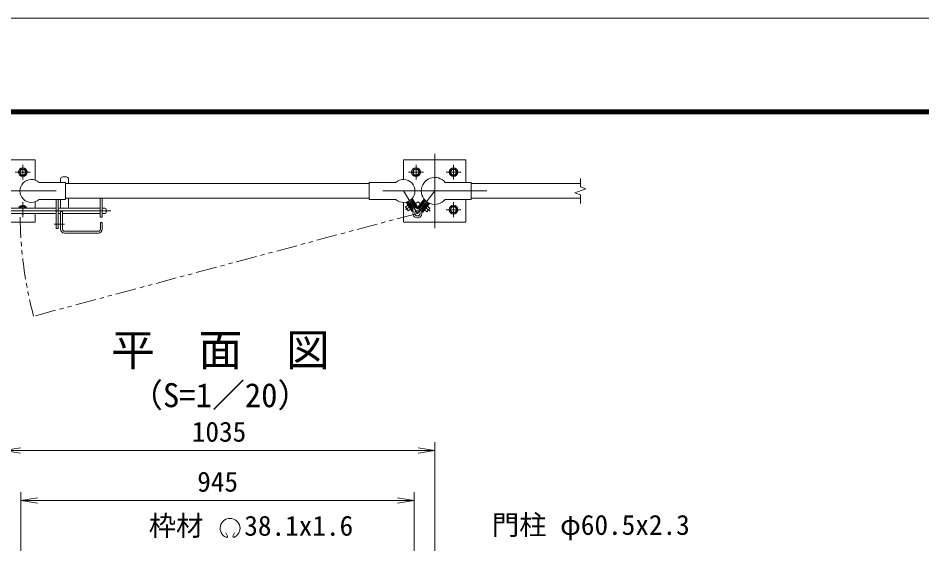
# Model space of a CAD drawing. Units: millimetres, scale not verified. Extents: x -4200 to 4200, y -2970 to 2970.
# Drawn here: x -2585 to -413, y 1707 to 2970 of the extents above; entities that cross this region are included whole.
import ezdxf
from ezdxf.enums import TextEntityAlignment as Align

# ---------------------------------------------------------------- set-up
doc = ezdxf.new("R2010")
doc.units = ezdxf.units.MM
doc.header["$LTSCALE"] = 20
doc.linetypes.add('USER1', pattern=[50.8, 31.75, -6.35, 6.35, -6.35])
doc.linetypes.add('USER2', pattern=[5, 2.5, -0.5, 0.5, -0.5, 0.5, -0.5])
doc.layers.add('0-0_D-TTL-TXT', color=7, linetype='Continuous')
for name, color, linetype, lineweight in [('0-1_D-BMK', 2, 'USER1', 13), ('0-2_D-STR1', 1, 'Continuous', 18), ('0-3_D-STR3', 3, 'Continuous', 13), ('0-4_D-STR-DIM', 7, 'Continuous', 9), ('0-5_0', 3, 'Continuous', 18), ('0-6_D-STR-TXT', 7, 'Continuous', 9), ('0-8_D-TTL', 7, 'Continuous', 9)]:
    doc.layers.add(name, color=color, linetype=linetype, lineweight=lineweight)
doc.styles.add('ＭＳ ゴシック', font='')
doc.styles.get('ＭＳ ゴシック').set_extended_font_data('MS Gothic')

# ---------------------------------------------------------------- blocks, each defined once
blk = doc.blocks.new('_Open')
at = {"layer": '0-5_0', "color": 7, "lineweight": 9}
blk.add_line((-20, 3.33), (0, 0), dxfattribs=at)
blk.add_lwpolyline([(-20, -3.33), (0, 0), (-20, 0)], dxfattribs=at)
blk = doc.blocks.new('M10-平')
at = {"layer": '0-5_0'}
blk.add_lwpolyline([(152.6, -88.1), (152.6, 88.1), (0, 176.2), (-152.6, 88.1), (-152.6, -88.1), (0, -176.2)], close=True, dxfattribs=at)
for radius in [210, 138.5]:
    blk.add_circle((0, 0), radius, dxfattribs=at)

msp = doc.modelspace()

# ---------------------------------------------------------------- linework, layer by layer
at = {"layer": '0-1_D-BMK'}
for p, q in [((-1584.05, 2465.38), (-1584.05, 2644.33)), ((-2574.05, 2581.94), (-2574.05, 2617.77)), ((-1629.05, 2581.94), (-1629.05, 2617.77)), ((-1539.05, 2581.94), (-1539.05, 2617.77)), ((-2591.96, 2599.85), (-2556.13, 2599.85)), ((-1611.13, 2599.85), (-1646.96, 2599.85)), ((-1521.13, 2599.85), (-1556.96, 2599.85)), ((-2744.05, 2554.85), (-2494.05, 2554.85)), ((-1709.05, 2554.85), (-1459.05, 2554.85)), ((-1659.2, 2554.85), (-1625.78, 2501.04)), ((-1584.05, 2554.85), (-1625.78, 2501.04)), ((-2574.05, 2491.94), (-2574.05, 2527.77)), ((-1624.2, 2528.85), (-1654.64, 2509.95)), ((-1624.56, 2528.95), (-1595.11, 2506.11)), ((-1539.05, 2491.94), (-1539.05, 2527.77)), ((-2680.36, 2507.15), (-2362.7, 2507.15)), ((-1521.13, 2509.85), (-1556.96, 2509.85)), ((-2498.82, 2474.65), (-2473.68, 2474.65))]:
    msp.add_line(p, q, dxfattribs=at)
at = {"layer": '0-1_D-BMK', "linetype": 'USER2'}
msp.add_line((-1625.78, 2501.04), (-2547.79, 2253.98), dxfattribs=at)
msp.add_arc((-1625.78, 2501.04), 954.54, 180.5332, 195, dxfattribs=at)
at = {"layer": '0-2_D-STR1'}
for p, q in [((-2470.9, 2572.35), (-1741.7, 2572.35)), ((-1496.55, 2572.35), (-1234.05, 2572.35)), ((-2470.9, 2537.35), (-1741.7, 2537.35)), ((-1496.55, 2537.35), (-1234.05, 2537.35))]:
    msp.add_line(p, q, dxfattribs=at)
at = {"layer": '0-3_D-STR3'}
for p, q in [((-2477.9, 2588.65), (-2468.9, 2588.65)), ((-2534.9, 2575.2), (-2470.9, 2575.2)), ((-2482.9, 2583.65), (-2482.9, 2575.2)), ((-2463.9, 2583.65), (-2463.9, 2572.35)), ((-1677.69, 2575.2), (-1741.7, 2575.2)), ((-1558.9, 2575.2), (-1496.55, 2575.2)), ((-2544.05, 2528.99), (-2544.05, 2513.65)), ((-2488.9, 2534.5), (-2488.9, 2464.65)), ((-2482.9, 2534.5), (-2482.9, 2513.65)), ((-2463.9, 2537.35), (-2463.9, 2513.65)), ((-2387.9, 2537.35), (-2387.9, 2492.15)), ((-2383.4, 2537.35), (-2383.4, 2492.15)), ((-1654.11, 2516.71), (-1647.73, 2520.66)), ((-1638.24, 2505.37), (-1652.42, 2528.2)), ((-1636.31, 2506.62), (-1650.13, 2528.89)), ((-1647.8, 2528.91), (-1648.12, 2527.54)), ((-1648.12, 2527.54), (-1636.48, 2508.79)), ((-1647.8, 2528.91), (-1641, 2533.14)), ((-1646.8, 2525.41), (-1645.1, 2526.47)), ((-1645.78, 2521.88), (-1644.93, 2522.4)), ((-1645.1, 2526.47), (-1635.6, 2511.18)), ((-1639.13, 2513.06), (-1644.93, 2522.4)), ((-1641, 2533.14), (-1639.62, 2532.81)), ((-1640, 2529.63), (-1638.3, 2530.69)), ((-1640, 2529.63), (-1630.51, 2514.34)), ((-1626.11, 2512.95), (-1639.94, 2535.22)), ((-1639.62, 2532.81), (-1627.98, 2514.07)), ((-1624.16, 2514.17), (-1638.31, 2536.96)), ((-1625.02, 2515.56), (-1609.76, 2535.23)), ((-1624.21, 2512.85), (-1608.27, 2533.41)), ((-1608.66, 2528.01), (-1619.69, 2513.78)), ((-1603.92, 2524.33), (-1614.95, 2510.1)), ((-1614.72, 2505.5), (-1598.78, 2526.06)), ((-1600.81, 2525.08), (-1614.33, 2507.64)), ((-1612.9, 2504.09), (-1596.65, 2525.06)), ((-1611.34, 2511.5), (-1604.6, 2520.19)), ((-1610.24, 2529.23), (-1608.66, 2528.01)), ((-1607.31, 2531.38), (-1600.98, 2526.48)), ((-1604.6, 2520.19), (-1603.81, 2519.58)), ((-1603.92, 2524.33), (-1602.34, 2523.1)), ((-1600.98, 2526.48), (-1600.81, 2525.08)), ((-2616.75, 2513.65), (-2493.4, 2513.65)), ((-2616.75, 2500.65), (-2493.4, 2500.65)), ((-2567.42, 2513.64), (-2569.64, 2517.48)), ((-2488.9, 2513.65), (-2387.9, 2513.65)), ((-2488.9, 2500.65), (-2482.9, 2500.65)), ((-2482.9, 2505.65), (-2482.9, 2462.65)), ((-2482.9, 2505.65), (-2478.4, 2505.65)), ((-2478.4, 2505.65), (-2478.4, 2462.65)), ((-2478.4, 2500.65), (-2387.9, 2500.65)), ((-2383.4, 2513.65), (-2376.4, 2513.65)), ((-2383.4, 2500.65), (-2376.4, 2500.65)), ((-2373.4, 2510.65), (-2373.4, 2503.65)), ((-1648.3, 2507.36), (-1654.11, 2516.71)), ((-1648.3, 2507.36), (-1641.93, 2511.32)), ((-1639.98, 2512.53), (-1639.13, 2513.06)), ((-1636.31, 2506.62), (-1638.26, 2505.41)), ((-1637.3, 2510.12), (-1635.6, 2511.18)), ((-1630.51, 2514.34), (-1628.81, 2515.4)), ((-1626.11, 2512.95), (-1624.16, 2514.17)), ((-1624.21, 2512.85), (-1625.12, 2513.57)), ((-1621.27, 2515.01), (-1619.69, 2513.78)), ((-1614.95, 2510.1), (-1613.37, 2508.88)), ((-1614.72, 2505.5), (-1612.9, 2504.09)), ((-1611.34, 2511.5), (-1610.55, 2510.88)), ((-1608.73, 2509.47), (-1602.8, 2504.88)), ((-1602.8, 2504.88), (-1596.06, 2513.57)), ((-1601.99, 2518.17), (-1596.06, 2513.57)), ((-2387.9, 2492.15), (-2383.4, 2492.15)), ((-2387.4, 2478.65), (-2387.4, 2462.65)), ((-2387.4, 2478.65), (-2382.9, 2478.65)), ((-2382.9, 2478.65), (-2382.9, 2462.65)), ((-2473.9, 2458.15), (-2391.9, 2458.15)), ((-2473.9, 2453.65), (-2391.9, 2453.65))]:
    msp.add_line(p, q, dxfattribs=at)
for points in [[(-2694.05, 2575.2), (-2694.05, 2629.85), (-2544.05, 2629.85), (-2544.05, 2580.72)], [(-1509.05, 2575.2), (-1509.05, 2629.85), (-1659.05, 2629.85), (-1659.05, 2582.35)], [(-2534.9, 2534.5), (-2470.9, 2534.5), (-2470.9, 2575.2)], [(-1677.69, 2534.5), (-1741.7, 2534.5), (-1741.7, 2575.2)], [(-1558.9, 2534.5), (-1496.55, 2534.5), (-1496.55, 2575.2)], [(-2544.05, 2500.65), (-2544.05, 2479.85), (-2694.05, 2479.85), (-2694.05, 2534.5)], [(-2493.4, 2534.5), (-2493.4, 2464.65), (-2488.9, 2464.65)], [(-1659.05, 2527.36), (-1659.05, 2479.85), (-1509.05, 2479.85), (-1509.05, 2534.5)], [(-1607.31, 2531.38), (-1608.71, 2531.21), (-1622.23, 2513.77)], [(-2569.64, 2517.48), (-2578.45, 2517.48), (-2580.66, 2513.65)]]:
    msp.add_lwpolyline(points, dxfattribs=at)
msp.add_circle((-1625.78, 2501.04), 6.3, dxfattribs=at)
for centre, radius, start, end in [((-2477.9, 2583.65), 5, 90, 180), ((-2468.9, 2583.65), 5, 0, 90), ((-1584.05, 2554.85), 32.35, 38.9806, 321.0194), ((-2553.4, 2554.85), 27.5, 47.73142, 312.26858), ((-1659.2, 2554.85), 27.5, 227.73142, 132.26858), ((-2574.05, 2509.85), 10.5, 21.21557, 158.78443), ((-2574.05, 2509.85), 6.93, 33.27718, 146.72282), ((-2574.05, 2509.85), 10.5, 241.17846, 298.82154), ((-2376.4, 2510.65), 3, 0, 90), ((-2376.4, 2503.65), 3, 270, 0), ((-1625.78, 2501.04), 10.8, 161.10578, 82.57528), ((-1640.72, 2506.15), 5, 341.10578, 31.84053), ((-1623.73, 2516.7), 5, 211.84053, 262.57528), ((-1626.18, 2516.83), 5, 281.21846, 322.21032), ((-1610.38, 2504.58), 5, 142.21032, 192.94508), ((-2473.9, 2462.65), 9, 180, 270), ((-2473.9, 2462.65), 4.5, 180, 270), ((-2391.9, 2462.65), 4.5, 270, 0), ((-2391.9, 2462.65), 9, 270, 0)]:
    msp.add_arc(centre, radius, start, end, dxfattribs=at)
at = {"layer": '0-4_D-STR-DIM'}
for p, q in [((-1234.05, 2564.47), (-1234.05, 2584.85)), ((-1220.83, 2559.66), (-1234.05, 2564.47)), ((-1247.26, 2550.04), (-1220.83, 2559.66)), ((-1234.05, 2545.23), (-1247.26, 2550.04)), ((-1234.05, 2524.85), (-1234.05, 2545.23)), ((-1584.05, 1616.61), (-1584.05, 1951.37)), ((-2579.05, 1931.37), (-1624.05, 1931.37)), ((-2578.8, 1518.37), (-2578.8, 1831.37)), ((-1633.8, 1518.37), (-1633.8, 1831.37)), ((-2538.8, 1811.37), (-1673.8, 1811.37))]:
    msp.add_line(p, q, dxfattribs=at)
at = {"layer": '0-6_D-STR-TXT'}
for p, q in [((-2082.01, 1725.75), (-2085.84, 1733.96)), ((-2069.42, 1725.74), (-2064.9, 1733.58))]:
    msp.add_line(p, q, dxfattribs=at)
for centre, radius, start, end in [((-2075.72, 1744.63), 23.75, 292.92895, 245.65759), ((-2084.47, 1725.29), 2.5, 245.55066, 10.6575), ((-2066.97, 1725.28), 2.5, 169.34241, 276.63708)]:
    msp.add_arc(centre, radius, start, end, dxfattribs=at)
at = {"layer": '0-8_D-TTL', "color": 2, "lineweight": 18}
msp.add_lwpolyline([(-4200, 2970), (4200, 2970), (4200, -2970), (-4200, -2970)], close=True, dxfattribs=at)
at = {"layer": '0-8_D-TTL'}
for points in [[(-3930, 2750), (3930, 2750), (3930, -2750), (-3930, -2750)], [(-3927.5, 2747.5), (3927.5, 2747.5), (3927.5, -2747.5), (-3927.5, -2747.5)], [(-3925, 2745), (3925, 2745), (3925, -2745), (-3925, -2745)], [(-3922.5, 2742.5), (3922.5, 2742.5), (3922.5, -2742.5), (-3922.5, -2742.5)], [(-3920, 2740), (3920, 2740), (3920, -2740), (-3920, -2740)]]:
    msp.add_lwpolyline(points, close=True, dxfattribs=at)

# ---------------------------------------------------------------- block references
at = {"layer": '0-3_D-STR3', "yscale": 0.05}
for p, xscale, rotation in [((-2574.05, 2599.85), -0.05, 330), ((-1629.05, 2599.85), 0.05, 30), ((-1539.05, 2599.85), 0.05, 30), ((-1539.05, 2509.85), 0.05, 30)]:
    msp.add_blockref('M10-平', p, dxfattribs=dict(at, xscale=xscale, rotation=rotation))
at = {"layer": '0-4_D-STR-DIM', "xscale": 2, "yscale": 2, "rotation": 180}
for p in [(-2619.05, 1931.37), (-2578.8, 1811.37)]:
    msp.add_blockref('_Open', p, dxfattribs=at)
at = {"layer": '0-4_D-STR-DIM', "xscale": 2, "yscale": 2}
for p in [(-1584.05, 1931.37), (-1633.8, 1811.37)]:
    msp.add_blockref('_Open', p, dxfattribs=at)

# ---------------------------------------------------------------- texts
at = {"layer": '0-0_D-TTL-TXT', "style": 'ＭＳ ゴシック'}
for s, height, p in [('平\u3000面\u3000図', 76.98, (-2361.44, 2111.33)), ('（S=1／20）', 57.77, (-2315.96, 2018.13))]:
    msp.add_text(s, height=height, dxfattribs=at).set_placement(p, align=Align.BOTTOM_LEFT)
at = {"layer": '0-4_D-STR-DIM', "style": 'ＭＳ ゴシック'}
for s, p in [('1035', (-2167.8, 1938.12)), ('945', (-2154.77, 1818.12))]:
    msp.add_text(s, height=48.09, dxfattribs=at).set_placement(p, align=Align.BOTTOM_LEFT)
at = {"layer": '0-6_D-STR-TXT', "style": 'ＭＳ ゴシック'}
for s, p in [('枠材 \u300038.1x1.6', (-2271.22, 1712.32)), ('門柱 φ60.5x2.3', (-1446.65, 1714.35))]:
    msp.add_text(s, height=48.09, dxfattribs=at).set_placement(p, align=Align.BOTTOM_LEFT)

doc.saveas('drawing.dxf')
